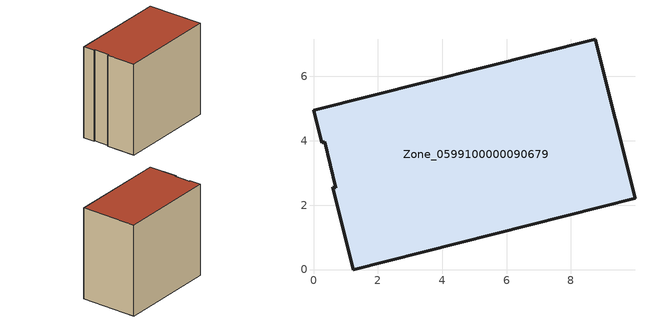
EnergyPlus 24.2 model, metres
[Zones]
Zone_0599100000090679
 floor ground (C_G): 0.59,2.56 0.69,2.54 0.35,3.98 0.25,3.93 0,4.95 8.76,7.15 9.99,2.21 1.23,0 z0
 wall outside (C_F): 1.23,0 9.99,2.21 8.76,7.15 0,4.95 0.25,3.93 0.35,3.98 0.69,2.54 0.59,2.56 1.23,0 z0:8.32
 roof outside (C_R): 0.69,2.54 0.59,2.56 1.23,0 9.99,2.21 8.76,7.15 0,4.95 0.25,3.93 0.35,3.98 z8.32
[BUILDING]
Pand.0599100000090679: North Axis=0; Terrain=City; Loads Convergence Tolerance Value=0.04; Temperature Convergence Tolerance Value=0.4; Solar Distribution=FullExterior; Maximum Number of Warmup Days=25; Minimum Number of Warmup Days=1
[Site:Location]
Rotterdam.The.Hague.AP_ZH_NLD Design_Conditions: Latitude=51.96; Longitude=4.45; Time Zone=1; Elevation=-4.5
[SITE:GROUNDTEMPERATURE:BUILDINGSURFACE]
18, 18, 18, 18, 18, 18, 18, 18, 18, 18, 18, 18
[MATERIAL] Thermal Absorptance=0.9; Solar Absorptance=0.7; Visible Absorptance=0.7
Name | Roughness | Thickness | Conductivity | Density | Specific Heat
G.TI.1975-1991 | MediumSmooth | 0.15 | 0.288461 | 540 | 1210
F.TI.1975-1991 | Rough | 0.3 | 0.230769 | 1920 | 840
R.TI.1975-1991 | MediumRough | 0.2 | 0.153846 | 1500 | 1000
[CONSTRUCTION]
C_G: G.TI.1975-1991
C_F: F.TI.1975-1991
C_R: R.TI.1975-1991
[ZONE]
Zone_0599100000090679: Type=1; Multiplier=1; Ceiling Height=Autocalculate; Volume=Autocalculate; Floor Area=autocalculate; Part of Total Floor Area=Yes
[ZONEINFILTRATION:DESIGNFLOWRATE]
Infil_Zone_0599100000090679: Zone or ZoneList or Space or SpaceList=Zone_0599100000090679; Schedule=AlwaysOn; Design Flow Rate Calculation Method=Flow/Area; Flow Rate per Floor Area=0.003; Constant Term Coefficient=1; Temperature Term Coefficient=0; Velocity Term Coefficient=0; Velocity Squared Term Coefficient=0
[HVACTEMPLATE:ZONE:IDEALLOADSAIRSYSTEM]
Zone_0599100000090679: Maximum Heating Supply Air Temperature=50; Minimum Cooling Supply Air Temperature=13; Maximum Heating Supply Air Humidity Ratio=0.0156; Minimum Cooling Supply Air Humidity Ratio=0.0077; Heating Limit=NoLimit; Cooling Limit=NoLimit; Dehumidification Control Type=ConstantSensibleHeatRatio; Cooling Sensible Heat Ratio=0.7; Dehumidification Setpoint=60; Humidification Control Type=None; Humidification Setpoint=30; Outdoor Air Method=None; Outdoor Air Flow Rate per Person=0.00944; Outdoor Air Flow Rate per Zone Floor Area=0; Outdoor Air Flow Rate per Zone=0; Demand Controlled Ventilation Type=None; Outdoor Air Economizer Type=NoEconomizer; Heat Recovery Type=None; Sensible Heat Recovery Effectiveness=0.7; Latent Heat Recovery Effectiveness=0.65
[ZONECONTROL:THERMOSTAT]
ThermostatControl_Zone_0599100000090679: Zone or ZoneList=Zone_0599100000090679; Control Type Schedule=DualSetpointControlType; Control 1=Thermostat_Zone_0599100000090679; Temperature Difference Between Cutout And Setpoint=0
[THERMOSTATSETPOINT:DUALSETPOINT]
Thermostat_Zone_0599100000090679: Heating Setpoint Temperature Schedule=HeatingSetpoint_Zone_0599100000090679; Cooling Setpoint Temperature Schedule=CoolingSetpoint_Zone_0599100000090679
[SCHEDULE:COMPACT]
HeatingSetpoint_Zone_0599100000090679: Through: 12/31, For: AllDays, Until: 24:00, 21
CoolingSetpoint_Zone_0599100000090679: Through: 12/31, For: AllDays, Until: 24:00, 24
DualSetpointControlType: Through: 12/31, For: AllDays, Until: 24:00, 4
AlwaysOn: Through: 12/31, For: AllDays, Until: 24:00, 1
